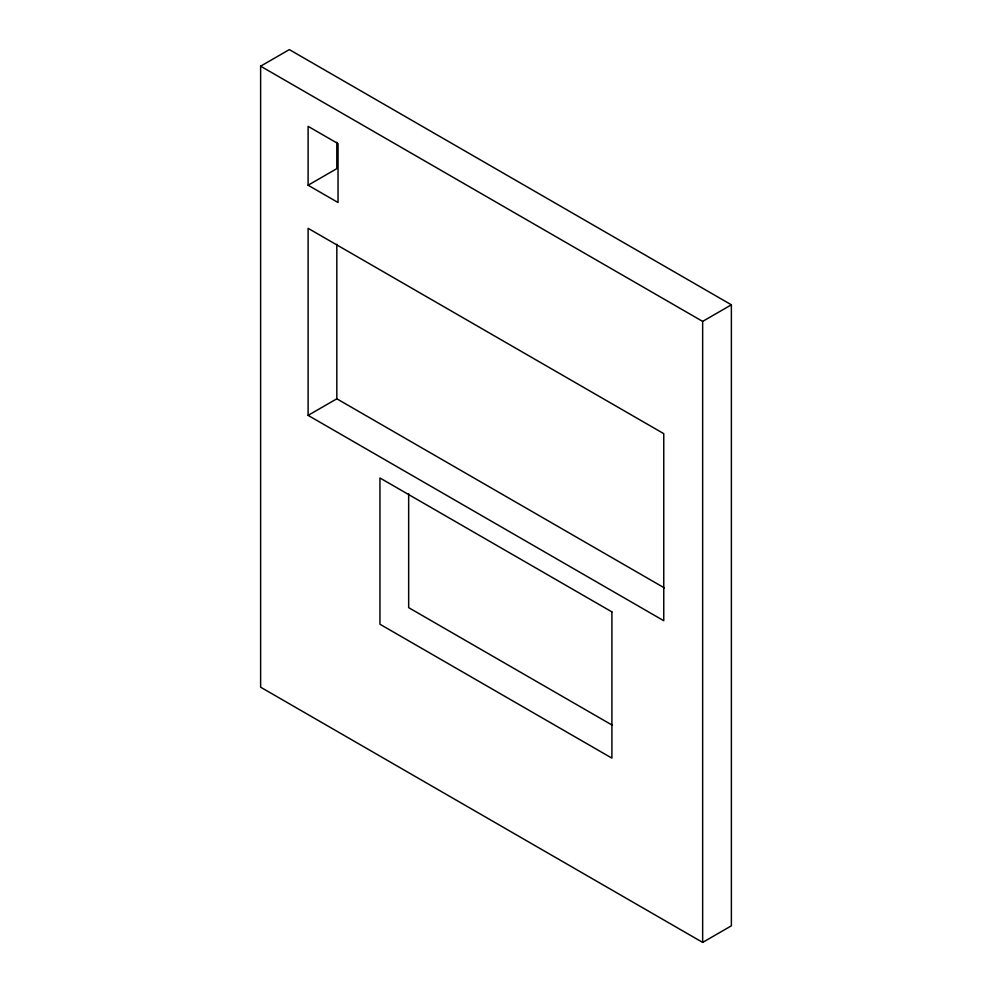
<?xml version="1.0" encoding="UTF-8"?>
<svg xmlns="http://www.w3.org/2000/svg" width="992" height="992" viewBox="0 0 992 992"><rect width="100%" height="100%" fill="white"/><g stroke="black" fill="none" stroke-linecap="round" stroke-linejoin="round"><path stroke-width="1.49" d="M260.623 66.179L289.342 49.6L731.377 304.804L731.377 925.821L702.658 942.4L260.623 687.196L260.623 66.179L702.658 321.396L731.377 304.804M308.103 185.231L338.036 202.504L338.036 143.629L308.103 126.344L308.103 185.231L336.821 168.64L336.821 142.302M308.103 415.375L663.76 620.719L663.76 433.653L308.103 228.321L308.103 415.375L336.821 398.796L664.293 587.859M612.461 725.301L408.667 607.65L408.667 493.731M702.658 321.396L702.658 942.4M336.821 244.206L336.821 398.796M611.903 611.89L379.948 477.983L379.948 624.228L611.903 758.136L611.903 611.89"/></g></svg>
